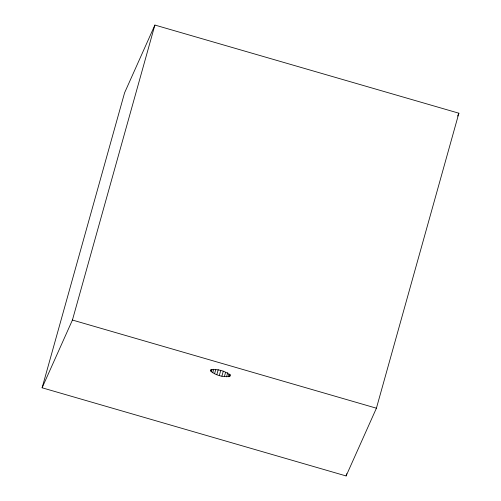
<?xml version="1.0" encoding="UTF-8"?>
<svg xmlns="http://www.w3.org/2000/svg" width="501" height="501" viewBox="0 0 501 501"><rect width="100%" height="100%" fill="white"/><g stroke="black" fill="none" stroke-linecap="round" stroke-linejoin="round"><path stroke-width="0.75" d="M42.115 387.793L124.586 92.798L154.89 25.05L458.885 113.207L376.414 408.202L346.11 475.95L42.115 387.793L72.426 320.045L154.89 25.05M210.645 370.99L210.589 370.27L211.203 369.751C217.703 368.93 225.225 370.84 230.147 375.243L230.203 375.957L229.59 376.483C223.083 377.303 215.568 375.393 210.645 370.99L211.046 369.563M211.366 371.855L211.967 369.713M212.7 372.8L213.702 369.231M214.56 373.771L215.762 369.488M216.82 374.698L218.217 369.7M219.319 375.512L220.716 370.521M221.899 376.17L223.296 371.172M224.367 376.614L225.569 372.331M226.571 376.821L227.767 372.537M228.35 376.777L229.151 373.921M229.59 376.483L230.191 374.341M346.11 475.95L346.736 473.695M457.607 116.057L458.885 113.207M72.426 320.045L376.414 408.202"/></g></svg>
